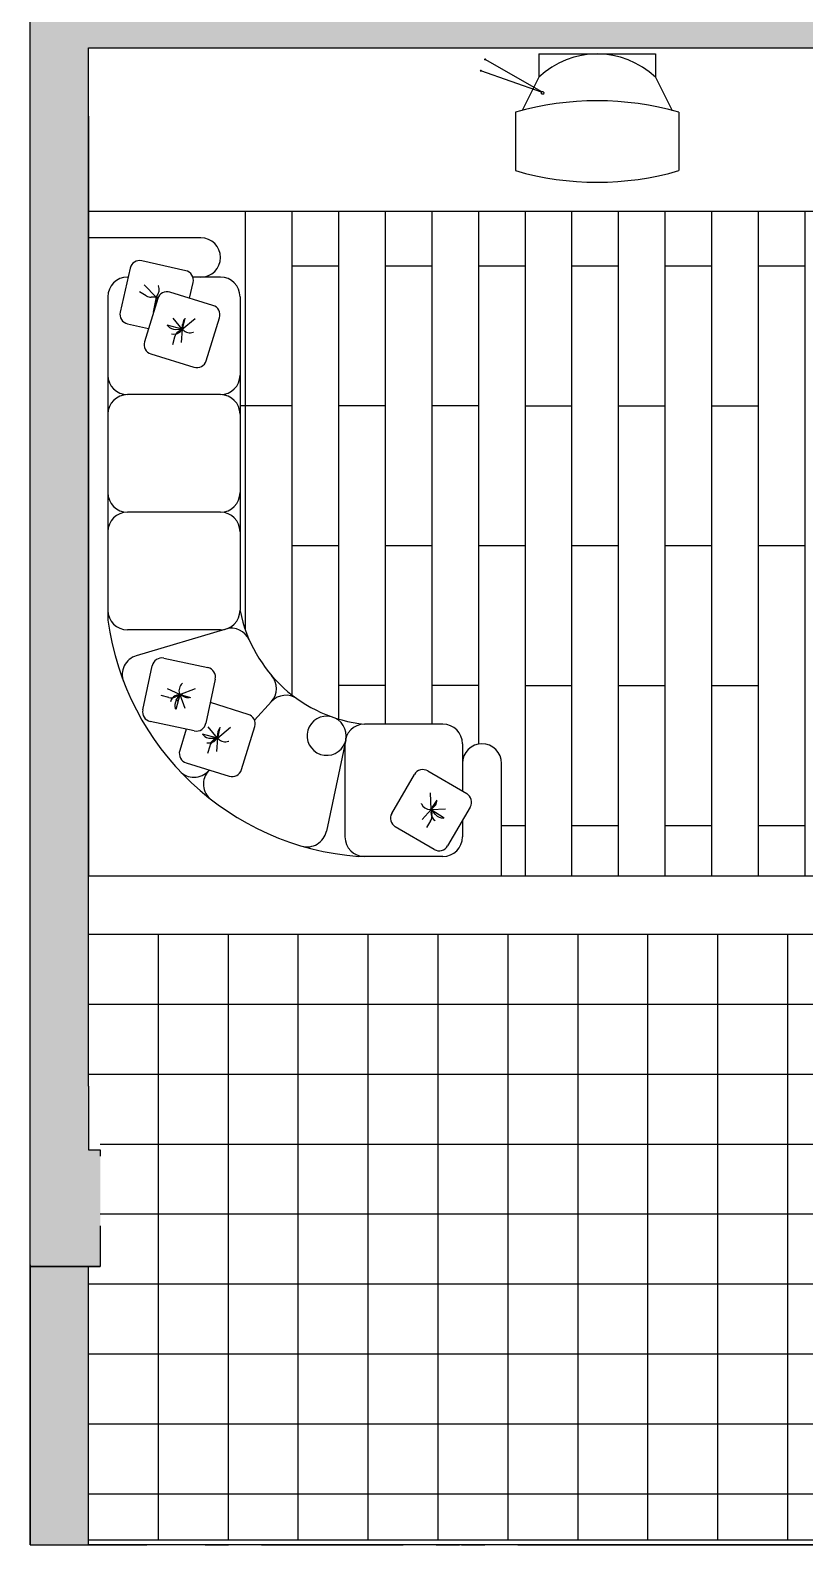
# Model space of a CAD drawing. Header units: millimetres. Extents: x 935 to 1399, y 512 to 900.
# Drawn here: x 1214.03 to 1217.36, y 814.8 to 821.29 of the extents above; entities that cross this region are included whole.
import ezdxf

# ---------------------------------------------------------------- set-up
doc = ezdxf.new("R2010")
doc.units = ezdxf.units.MM
doc.linetypes.add('ACAD_ISO02W100', pattern=[15, 12, -3])
doc.linetypes.add('DASHDOT', pattern=[1, 0.5, -0.25, 0, -0.25])
for name, color, linetype in [('MOBIL', 7, 'Continuous'), ('MOBILIARIO', 4, 'Continuous'), ('projeçao', 7, 'ACAD_ISO02W100')]:
    doc.layers.add(name, color=color, linetype=linetype)

msp = doc.modelspace()

# ---------------------------------------------------------------- hatches: boundary and pattern name
msp.add_hatch(color=256).paths.add_polyline_path([(1214.03467, 815.994), (1214.33467, 815.994), (1214.33467, 816.494), (1214.03467, 816.494)])
at = {"layer": 'MOBIL'}
h = msp.add_hatch(color=254, dxfattribs=at)
h.paths.add_polyline_path([(1219.95734, 821.46759), (1219.80734, 821.46759), (1219.80734, 821.36759), (1219.43369, 821.36759), (1216.08467, 821.36759), (1216.08467, 821.87564), (1215.93467, 821.87564), (1215.93467, 821.36759), (1214.28467, 821.36759), (1214.03467, 821.36759), (1214.03467, 821.21759), (1219.95734, 821.21759)])
h.paths.add_polyline_path([(1214.30716, 822.50153), (1214.03467, 822.50153), (1214.03467, 822.42553), (1214.30716, 822.42553)])
msp.add_hatch(color=254, dxfattribs=at).paths.add_polyline_path([(1214.28467, 820.92439), (1214.28467, 821.21759), (1214.03467, 821.21759), (1214.03467, 818.13415), (1214.28467, 818.13415)])
h = msp.add_hatch(color=254, dxfattribs=at)
h.paths.add_polyline_path([(1214.28467, 815.994), (1214.03467, 815.994), (1214.03467, 814.80153), (1214.28467, 814.80153)])
h.paths.add_polyline_path([(1214.28467, 818.13415), (1214.03467, 818.13415), (1214.03467, 816.494), (1214.28467, 816.494), (1214.28467, 816.76759)])

# ---------------------------------------------------------------- linework, layer by layer
at = {"color": 6}
for p, q in [((1214.03467, 814.80153), (1214.03467, 828.70153)), ((1214.28467, 821.21759), (1219.95734, 821.21759)), ((1214.28467, 816.76759), (1214.28467, 821.21759)), ((1214.28467, 820.51759), (1217.46354, 820.51759)), ((1221.80967, 817.66759), (1214.28467, 817.66759)), ((1214.28467, 816.76759), (1214.28467, 816.494)), ((1214.03467, 816.00153), (1214.03467, 814.80153)), ((1214.28467, 814.80153), (1214.28467, 815.994)), ((1214.03467, 814.80153), (1214.28467, 814.80153))]:
    msp.add_line(p, q, dxfattribs=at)
at = {"color": 1}
for p in [(1214.28467, 820.92439), (1214.28467, 820.40267)]:
    msp.add_line(p, (1214.28467, 817.66759), dxfattribs=at)
at = {"color": 254}
for p, q in [((1214.95734, 820.51759), (1214.95734, 818.72334)), ((1215.15734, 820.51759), (1215.15734, 818.44377)), ((1215.35734, 820.51759), (1215.35734, 818.44377)), ((1215.35734, 820.51759), (1215.35734, 818.34058)), ((1215.55734, 820.51759), (1215.55734, 818.31844)), ((1215.75734, 820.51759), (1215.75734, 818.31844)), ((1215.95734, 820.51759), (1215.95734, 818.23305)), ((1216.15734, 820.51759), (1216.15734, 817.66759)), ((1216.35734, 820.51759), (1216.35734, 817.66759)), ((1216.55734, 820.51759), (1216.55734, 817.66759)), ((1216.75734, 820.51759), (1216.75734, 817.66759)), ((1216.95734, 820.51759), (1216.95734, 817.66759)), ((1217.15734, 820.51759), (1217.15734, 817.66759)), ((1217.35734, 820.51759), (1217.35734, 817.66759)), ((1215.15734, 820.28364), (1215.35734, 820.28364)), ((1215.55734, 820.28364), (1215.75734, 820.28364)), ((1215.95734, 820.28364), (1216.15734, 820.28364)), ((1216.35734, 820.28364), (1216.55734, 820.28364)), ((1216.75734, 820.28364), (1216.95734, 820.28364)), ((1216.75734, 820.28364), (1216.95734, 820.28364)), ((1216.75734, 820.28364), (1216.95734, 820.28364)), ((1217.15734, 820.28364), (1217.35734, 820.28364)), ((1215.15734, 819.68364), (1214.93456, 819.68364)), ((1215.55734, 819.68364), (1215.35734, 819.68364)), ((1215.95734, 819.68364), (1215.75734, 819.68364)), ((1216.15734, 819.68364), (1216.35734, 819.68364)), ((1216.55734, 819.68364), (1216.75734, 819.68364)), ((1216.95734, 819.68364), (1217.15734, 819.68364)), ((1215.15734, 819.08364), (1215.35734, 819.08364)), ((1215.15734, 819.08364), (1215.35734, 819.08364)), ((1215.55734, 819.08364), (1215.75734, 819.08364)), ((1215.55734, 819.08364), (1215.75734, 819.08364)), ((1215.95734, 819.08364), (1216.15734, 819.08364)), ((1215.95734, 819.08364), (1216.15734, 819.08364)), ((1216.35734, 819.08364), (1216.55734, 819.08364)), ((1216.35734, 819.08364), (1216.55734, 819.08364)), ((1216.75734, 819.08364), (1216.95734, 819.08364)), ((1217.15734, 819.08364), (1217.35734, 819.08364)), ((1215.55734, 818.48364), (1215.35734, 818.48364)), ((1215.95734, 818.48364), (1215.75734, 818.48364)), ((1216.15734, 818.48364), (1216.35734, 818.48364)), ((1216.55734, 818.48364), (1216.75734, 818.48364)), ((1216.95734, 818.48364), (1217.15734, 818.48364)), ((1216.05666, 817.88364), (1216.15734, 817.88364)), ((1216.35734, 817.88364), (1216.55734, 817.88364)), ((1216.75734, 817.88364), (1216.95734, 817.88364)), ((1217.15734, 817.88364), (1217.35734, 817.88364))]:
    msp.add_line(p, q, dxfattribs=at)
at = {"color": 6, "linetype": 'Continuous'}
for p, q in [((1214.66236, 818.42338), (1214.66849, 818.41725)), ((1214.8307, 818.26104), (1214.84254, 818.27289)), ((1214.80846, 818.23881), (1214.82847, 818.25881))]:
    msp.add_line(p, q, dxfattribs=at)
at = {"color": 7}
for p, q in [((1214.58467, 814.82153), (1214.58467, 817.41759)), ((1214.88467, 814.82153), (1214.88467, 817.41759)), ((1215.18467, 814.82153), (1215.18467, 817.41759)), ((1215.48467, 814.82153), (1215.48467, 817.41759)), ((1215.78467, 814.82153), (1215.78467, 817.41759)), ((1216.08467, 814.82153), (1216.08467, 817.41759)), ((1216.38467, 814.87153), (1216.38467, 817.41759)), ((1216.38467, 814.82153), (1216.38467, 817.41759)), ((1216.68467, 814.82153), (1216.68467, 817.41759)), ((1216.98467, 814.82153), (1216.98467, 817.41759)), ((1217.28467, 814.82153), (1217.28467, 817.41759)), ((1221.80967, 814.82153), (1214.28467, 814.82153)), ((1221.80967, 814.80153), (1214.28467, 814.80153)), ((1216.67102, 814.80153), (1218.67102, 814.80153))]:
    msp.add_line(p, q, dxfattribs=at)
for p, q in [((1214.03467, 815.994), (1214.03467, 816.494)), ((1214.33467, 816.494), (1214.33467, 816.46759)), ((1214.33467, 816.16759), (1214.33467, 815.994)), ((1214.03467, 815.994), (1214.33467, 815.994)), ((1214.33467, 815.994), (1214.03467, 815.994))]:
    msp.add_line(p, q)
at = {"color": 6, "linetype": 'DASHDOT'}
for p, q in [((1214.03467, 814.80153), (1217.67102, 814.80153)), ((1215.02635, 814.80153), (1221.95967, 814.80153))]:
    msp.add_line(p, q, dxfattribs=at)
at = {"layer": 'MOBIL', "color": 1}
msp.add_line((1214.28467, 816.494), (1214.33467, 816.494), dxfattribs=at)
at = {"layer": 'MOBILIARIO', "color": 7}
for p, q in [((1216.21663, 821.19118), (1216.21663, 821.09096)), ((1216.21663, 821.19118), (1216.71663, 821.19118)), ((1216.71663, 821.19118), (1216.71663, 821.09096)), ((1216.22955, 821.02946), (1215.9861, 821.16751)), ((1216.22783, 821.02716), (1215.96786, 821.11926)), ((1216.21663, 821.09096), (1216.14537, 820.94845)), ((1216.71663, 821.09096), (1216.78788, 820.94845)), ((1216.23868, 821.01872), (1216.23882, 821.02386)), ((1216.11663, 820.94096), (1216.11663, 820.69096)), ((1216.81663, 820.94096), (1216.81663, 820.69096)), ((1221.80967, 817.11759), (1214.28467, 817.11759)), ((1221.80967, 816.81759), (1214.28467, 816.81759)), ((1221.80967, 816.51759), (1214.33467, 816.51759)), ((1221.65967, 816.21759), (1214.33467, 816.21759)), ((1221.80967, 815.91759), (1214.28467, 815.91759)), ((1221.80967, 815.61759), (1214.28467, 815.61759)), ((1221.80967, 815.31759), (1214.28467, 815.31759)), ((1221.80967, 815.01759), (1214.28467, 815.01759))]:
    msp.add_line(p, q, dxfattribs=at)
at = {"layer": 'MOBILIARIO', "color": 1}
for p, q in [((1214.7666, 820.40267), (1214.28467, 820.40267)), ((1214.70156, 820.26218), (1214.51313, 820.30464)), ((1214.46294, 820.27291), (1214.42048, 820.08448)), ((1214.71802, 820.14421), (1214.73329, 820.21199)), ((1214.85058, 820.23471), (1214.7321, 820.23471)), ((1214.36769, 820.15073), (1214.36769, 818.76382)), ((1214.53247, 820.15442), (1214.5037, 820.17099)), ((1214.57421, 820.14907), (1214.52406, 820.20109)), ((1214.57421, 820.14907), (1214.55393, 820.14882)), ((1214.57421, 820.14907), (1214.56253, 820.08383)), ((1214.57421, 820.14907), (1214.57767, 820.15312)), ((1214.57421, 820.14907), (1214.58425, 820.14918)), ((1214.57683, 820.12728), (1214.57421, 820.14907)), ((1214.57421, 820.14907), (1214.58097, 820.14073)), ((1214.58421, 820.19717), (1214.58377, 820.19819)), ((1214.81855, 820.11325), (1214.63394, 820.17009)), ((1214.93456, 820.15073), (1214.93456, 818.80704)), ((1214.58146, 820.14232), (1214.52462, 819.95772)), ((1214.56253, 820.08383), (1214.56385, 820.08513)), ((1214.45221, 820.03429), (1214.54197, 820.01406)), ((1214.62237, 820.02851), (1214.62486, 820.02555)), ((1214.68651, 820.01184), (1214.62237, 820.02851)), ((1214.68651, 820.01184), (1214.64726, 820.05936)), ((1214.68651, 820.01184), (1214.74223, 820.05784)), ((1214.68651, 820.01184), (1214.68783, 820.03209)), ((1214.69083, 820.02356), (1214.69867, 820.05833)), ((1214.78948, 819.87616), (1214.84632, 820.06077)), ((1214.65313, 819.97687), (1214.64429, 819.94474)), ((1214.65875, 820.01066), (1214.68651, 820.01184)), ((1214.68651, 820.01184), (1214.66976, 820.00029)), ((1214.68651, 820.01184), (1214.6827, 819.95448)), ((1214.68651, 820.01184), (1214.69028, 820.00808)), ((1214.7337, 819.99817), (1214.73475, 819.99853)), ((1214.55239, 819.90523), (1214.737, 819.84839)), ((1214.85058, 819.73082), (1214.45167, 819.73082)), ((1214.85058, 819.22694), (1214.45167, 819.22694)), ((1214.85058, 819.22694), (1214.45167, 819.22694)), ((1214.37398, 818.72306), (1214.3736, 818.72306)), ((1214.37398, 818.72306), (1214.3736, 818.72306)), ((1214.85058, 818.72306), (1214.45167, 818.72306)), ((1214.87356, 818.72627), (1214.48949, 818.61172)), ((1214.60743, 818.60119), (1214.79634, 818.56089)), ((1214.51731, 818.37997), (1214.5576, 818.56888)), ((1214.67576, 818.44516), (1214.62381, 818.46978)), ((1214.67576, 818.44516), (1214.74307, 818.47142)), ((1214.6868, 818.49303), (1214.68763, 818.49377)), ((1214.82864, 818.51107), (1214.78835, 818.32216)), ((1214.62895, 818.43305), (1214.59659, 818.44098)), ((1214.67576, 818.44516), (1214.65751, 818.43617)), ((1214.67576, 818.44516), (1214.65907, 818.38102)), ((1214.6612, 818.42149), (1214.67576, 818.44516)), ((1214.67576, 818.44516), (1214.67431, 818.45029)), ((1214.67576, 818.44516), (1214.69813, 818.38773)), ((1214.67576, 818.44516), (1214.69408, 818.43645)), ((1214.6881, 818.44323), (1214.72228, 818.43313)), ((1214.96981, 818.36062), (1214.80723, 818.41068)), ((1215.06924, 818.41498), (1214.99674, 818.33531)), ((1214.73853, 818.28985), (1214.54962, 818.33015)), ((1214.65907, 818.38102), (1214.6577, 818.38465)), ((1214.70424, 818.29717), (1214.67588, 818.20508)), ((1214.83777, 818.25921), (1214.77363, 818.27587)), ((1214.77363, 818.27587), (1214.77613, 818.27291)), ((1214.83777, 818.25921), (1214.79852, 818.30672)), ((1214.83777, 818.25921), (1214.8935, 818.3052)), ((1214.83777, 818.25921), (1214.83909, 818.27945)), ((1214.8421, 818.27092), (1214.84994, 818.30569)), ((1214.94075, 818.12353), (1214.99759, 818.30813)), ((1215.80471, 818.31844), (1215.46879, 818.31844)), ((1214.8044, 818.22423), (1214.79556, 818.1921)), ((1214.81002, 818.25803), (1214.83777, 818.25921)), ((1214.83777, 818.25921), (1214.82103, 818.24765)), ((1214.83777, 818.25921), (1214.83397, 818.20184)), ((1214.83777, 818.25921), (1214.84155, 818.25544)), ((1214.88496, 818.24553), (1214.88601, 818.24589)), ((1215.3884, 818.25136), (1215.30516, 817.85931)), ((1215.38481, 818.23446), (1215.38481, 817.83555)), ((1215.88869, 818.23446), (1215.88869, 818.03158)), ((1214.70366, 818.15259), (1214.88826, 818.09575)), ((1216.05666, 817.66759), (1216.05666, 818.15048)), ((1214.80273, 818.12209), (1214.7995, 818.11854)), ((1215.58557, 817.93594), (1215.68275, 818.10287)), ((1215.74016, 818.11804), (1215.90709, 818.02087)), ((1215.75513, 817.95222), (1215.75116, 818.02437)), ((1215.71308, 817.97764), (1215.71264, 817.97866)), ((1215.75513, 817.95222), (1215.71554, 817.91054)), ((1215.75513, 817.95222), (1215.7498, 817.95245)), ((1215.75513, 817.95222), (1215.76911, 817.96692)), ((1215.75513, 817.95222), (1215.81666, 817.95558)), ((1215.77308, 817.93102), (1215.75513, 817.95222)), ((1215.75513, 817.95222), (1215.81086, 817.91637)), ((1215.75513, 817.95222), (1215.75798, 817.93208)), ((1215.7608, 817.96335), (1215.78105, 817.99268)), ((1215.92226, 817.96345), (1215.82509, 817.79652)), ((1215.76767, 817.78135), (1215.60074, 817.87853)), ((1215.75204, 817.90397), (1215.73441, 817.8757)), ((1215.88869, 817.90579), (1215.88869, 817.83555)), ((1215.80471, 817.75157), (1215.44449, 817.75157))]:
    msp.add_line(p, q, dxfattribs=at)
at = {"layer": 'MOBILIARIO', "color": 6}
msp.add_line((1217.54147, 817.66759), (1214.28467, 817.66759), dxfattribs=at)
at = {"layer": 'MOBILIARIO', "color": 7, "const_width": 0.00454}
for points in [[(1215.96631, 821.11761, 1), (1215.96942, 821.12091, 1)], [(1215.98454, 821.16586, 1), (1215.98765, 821.16916, 1)]]:
    msp.add_lwpolyline(points, format="xyb", close=True, dxfattribs=at)
at = {"layer": 'MOBILIARIO', "color": 7}
for centre, radius, start, end in [((1216.46663, 820.82925), 0.36193, 46.310925, 133.689075), ((1216.46663, 819.73548), 1.25526, 73.809863, 106.190137), ((1216.46663, 821.89644), 1.25526, 253.809863, 286.190137)]:
    msp.add_arc(centre, radius, start, end, dxfattribs=at)
at = {"layer": 'MOBILIARIO', "color": 1}
for centre, radius, start, end in [((1214.7666, 820.31869), 0.08398, 270, 90), ((1214.5039, 820.26368), 0.04199, 77.301447, 167.301447), ((1214.45167, 820.15073), 0.08398, 90, 180), ((1214.69233, 820.22122), 0.04199, 347.301447, 77.301447), ((1214.85058, 820.15073), 0.08398, 0, 90), ((1214.55342, 820.19081), 0.04199, 240.070275, 270.685752), ((1214.54573, 820.18038), 0.04199, 319.527819, 23.572721), ((1214.62159, 820.12996), 0.04199, 72.886524, 162.886524), ((1214.46144, 820.07525), 0.04199, 167.301447, 257.301447), ((1214.80619, 820.07312), 0.04199, 342.886524, 72.886524), ((1214.65697, 820.05262), 0.04199, 220.134581, 272.434882), ((1214.64987, 820.03279), 0.04199, 257.301447, 347.301447), ((1214.72973, 820.02936), 0.04199, 145.655352, 176.270829), ((1214.56475, 819.94536), 0.04199, 162.886524, 252.886524), ((1214.69362, 819.96573), 0.04199, 124.614255, 164.621164), ((1214.71992, 820.03783), 0.04199, 225.112896, 289.157798), ((1214.74935, 819.88852), 0.04199, 252.886524, 342.886524), ((1214.45167, 819.8148), 0.08398, 180, 270), ((1214.85058, 819.8148), 0.08398, 270, 0), ((1214.45167, 819.64684), 0.08398, 90, 180), ((1214.85058, 819.64684), 0.08398, 0, 90), ((1214.45167, 819.31092), 0.08398, 180, 270), ((1214.85058, 819.31092), 0.08398, 270, 0), ((1214.45167, 819.14296), 0.08398, 90, 180), ((1214.85058, 819.14296), 0.08398, 0, 90), ((1214.45167, 818.80704), 0.08398, 180, 270), ((1214.85058, 818.80704), 0.08398, 270, 0), ((1215.53085, 818.9223), 0.60704, 191.268902, 264.132087), ((1215.53085, 818.9223), 1.17391, 187.75851, 265.781252), ((1214.89757, 818.64579), 0.08398, 23.587537, 106.607065), ((1214.5135, 818.53124), 0.08398, 106.607065, 201.026165), ((1214.59867, 818.56012), 0.04199, 77.960037, 167.960037), ((1214.78758, 818.51983), 0.04199, 347.960037, 77.960037), ((1215.00704, 818.47162), 0.08398, 316.807786, 41.588448), ((1214.71473, 818.46168), 0.04199, 131.688763, 195.733666), ((1214.63895, 818.47383), 0.04199, 256.225398, 296.232306), ((1214.6762, 818.40296), 0.04199, 73.545114, 163.545114), ((1214.69697, 818.3995), 0.04199, 148.411679, 200.71198), ((1214.7121, 818.47437), 0.04199, 244.575732, 275.19121), ((1215.13135, 818.35846), 0.08398, 54.680967, 137.700495), ((1214.55838, 818.37121), 0.04199, 167.960037, 257.960037), ((1214.95746, 818.32049), 0.04199, 342.886524, 72.886524), ((1215.30625, 818.2688), 0.08398, 348.013022, 339.602726), ((1214.74729, 818.33092), 0.04199, 257.960037, 347.960037), ((1214.80823, 818.29998), 0.04199, 220.134581, 272.434882), ((1214.80114, 818.28015), 0.04199, 257.301447, 347.301447), ((1214.88099, 818.27672), 0.04199, 145.655352, 176.270829), ((1215.46879, 818.23446), 0.08398, 90, 180), ((1215.80471, 818.23446), 0.08398, 0, 90), ((1214.71602, 818.19272), 0.04199, 162.886524, 252.886524), ((1214.84488, 818.21309), 0.04199, 124.614255, 164.621164), ((1214.87118, 818.28519), 0.04199, 225.112896, 289.157798), ((1215.97267, 818.15048), 0.08398, 0, 180), ((1214.73735, 818.17502), 0.08398, 223.325614, 317.744713), ((1214.86162, 818.06203), 0.08398, 137.700495, 232.119594), ((1214.90062, 818.13588), 0.04199, 252.886524, 342.886524), ((1215.71904, 818.08175), 0.04199, 59.796071, 149.796071), ((1215.88597, 817.98458), 0.04199, 329.796071, 59.796071), ((1215.75158, 817.9944), 0.04199, 203.524797, 267.569699), ((1215.79536, 817.93949), 0.04199, 145.381148, 235.381148), ((1215.7387, 817.99587), 0.04199, 316.411766, 347.027243), ((1215.62186, 817.91482), 0.04199, 149.796071, 239.796071), ((1215.71641, 817.92619), 0.04199, 328.061431, 8.06834), ((1215.80512, 817.95815), 0.04199, 220.247713, 272.548014), ((1215.22301, 817.87675), 0.08398, 253.593922, 348.013022), ((1215.46879, 817.83555), 0.08398, 180, 270), ((1215.80471, 817.83555), 0.08398, 270, 0), ((1215.7888, 817.81764), 0.04199, 239.796071, 329.796071)]:
    msp.add_arc(centre, radius, start, end, dxfattribs=at)
at = {"layer": 'MOBILIARIO', "color": 7}
msp.add_spline([(1216.23868, 821.01872), (1216.23144, 821.01856), (1216.22741, 821.0244), (1216.23006, 821.02974), (1216.23427, 821.02952), (1216.23882, 821.02386)], degree=3, dxfattribs=at)
at = {"layer": 'projeçao', "color": 6, "linetype": 'Continuous'}
for p, q in [((1216.39467, 817.66759), (1214.28467, 817.66759)), ((1221.80967, 817.41759), (1214.28467, 817.41759))]:
    msp.add_line(p, q, dxfattribs=at)
at = {"layer": 'projeçao', "color": 1, "linetype": 'Continuous'}
msp.add_line((1216.05666, 817.66759), (1214.28467, 817.66759), dxfattribs=at)

doc.saveas('drawing.dxf')
